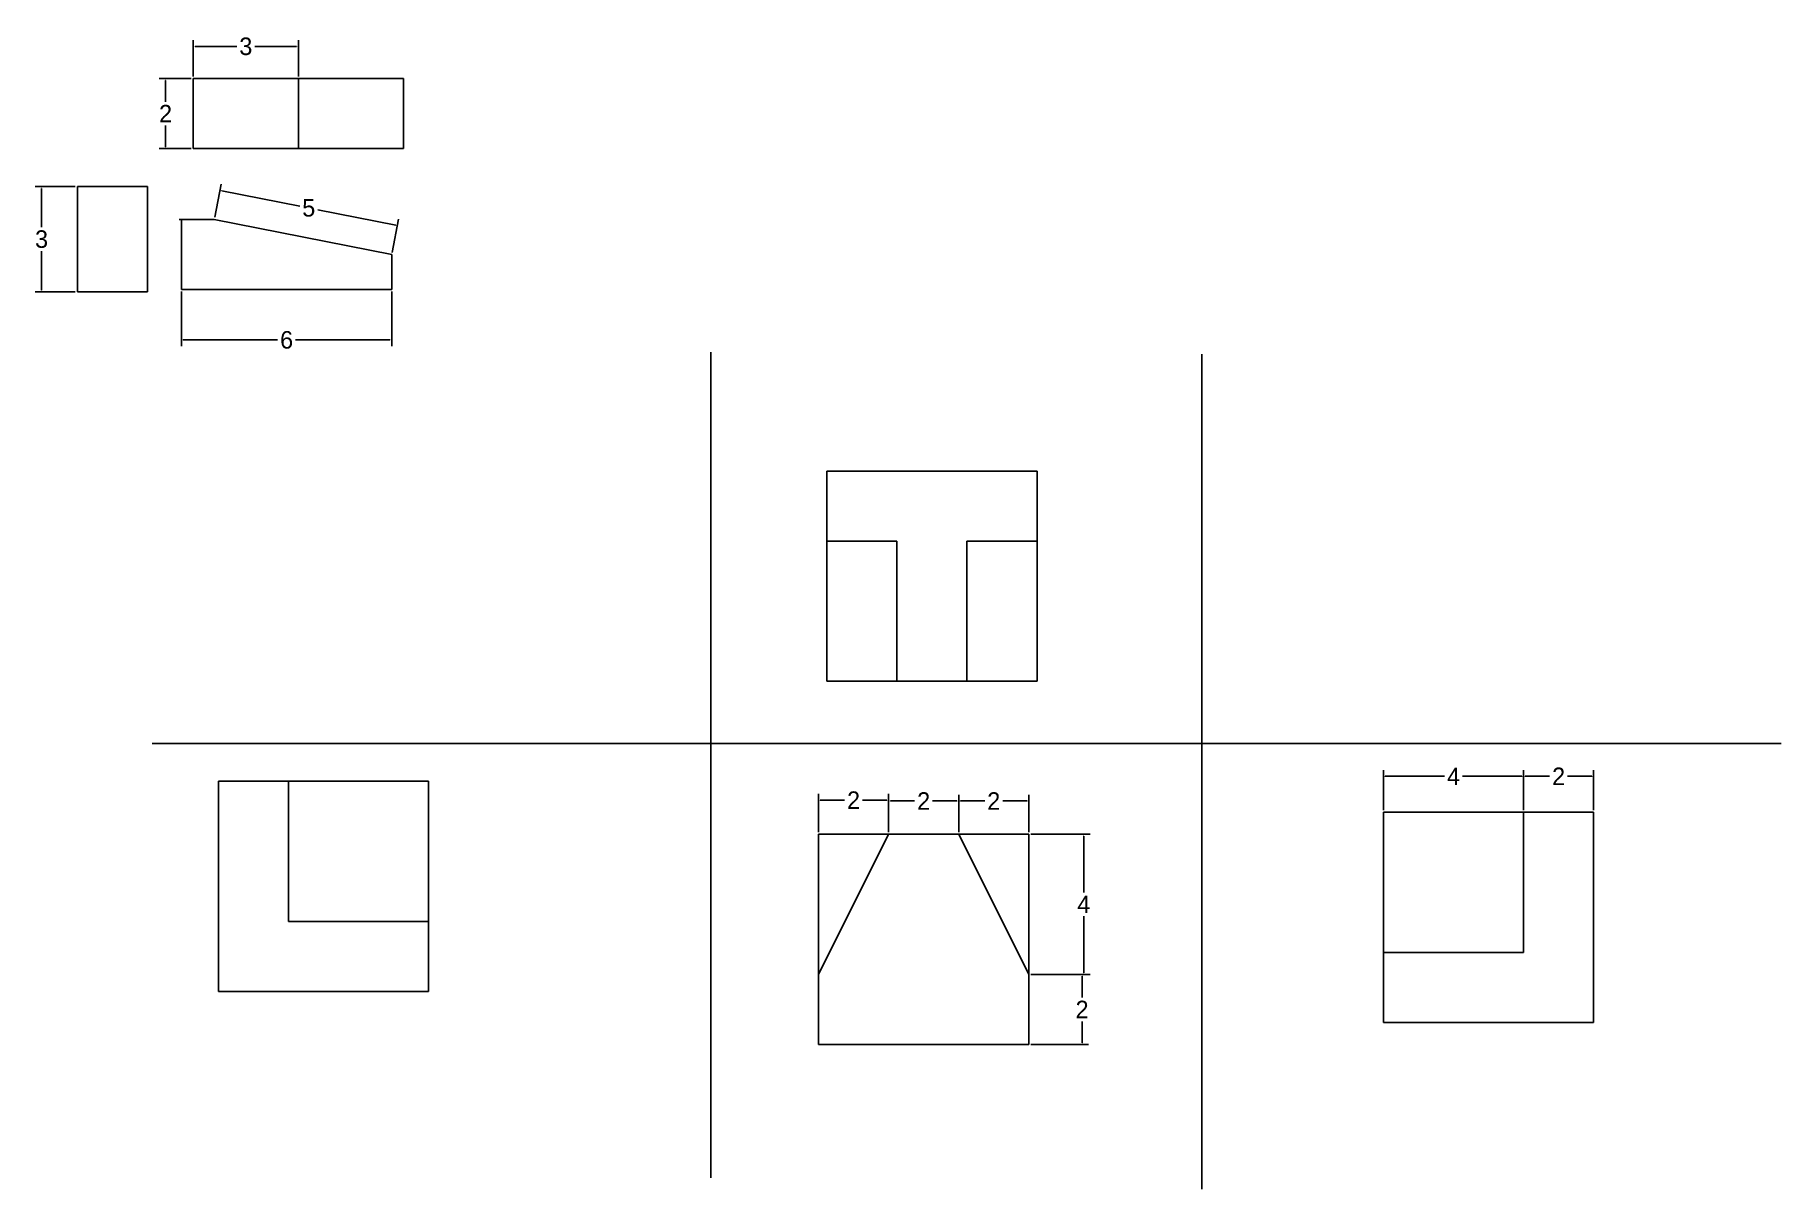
# Model space of a CAD drawing. Header units: feet. Extents: x 42.2 to 92, y 23.5 to 56.5.
import ezdxf

# ---------------------------------------------------------------- set-up
doc = ezdxf.new("R2010")
doc.units = ezdxf.units.FT
doc.header["$MEASUREMENT"] = 0
doc.dimstyles.get("Standard").update_dxf_attribs({"dimtxt": 0.5, "dimasz": 0.05, "dimexe": 0.18, "dimexo": 0.06, "dimgap": 0.09, "dimtad": 0, "dimtih": 1, "dimtoh": 1, "dimdec": 0, "dimzin": 0, "dimdsep": 46, "dimtxsty": 'Standard', "dimcen": 0.09, "dimadec": 0, "dimazin": 0, "dimtfac": 1, "dimtdec": 0, "dimtofl": 0, "dimtmove": 0, "dimatfit": 3, "dimfxl": 1, "dimtolj": 1, "dimtzin": 0, "dimarcsym": 0})

# ---------------------------------------------------------------- blocks, each defined once
blk = doc.blocks.new('*D5')
at = {"color": 0, "lineweight": -2}
for p, q in [((46.64, 55.205), (45.729, 55.205)), ((45.909, 55.155), (45.909, 54.545)), ((45.909, 53.255), (45.909, 53.865)), ((46.64, 53.205), (45.729, 53.205))]:
    blk.add_line(p, q, dxfattribs=at)
at = {"color": 0}
for points in [[(45.901, 55.155), (45.918, 55.155), (45.909, 55.205)], [(45.901, 53.255), (45.918, 53.255), (45.909, 53.205)]]:
    blk.add_solid(points, dxfattribs=at)
at = {"layer": 'Defpoints', "color": 0}
for p in [(46.7, 55.205), (45.909, 53.205), (46.7, 53.205)]:
    blk.add_point(p, dxfattribs=at)
at = {"color": 0, "insert": (45.909, 54.205), "char_height": 0.5, "attachment_point": 5}
blk.add_mtext('\\A1;2', dxfattribs=at)
blk = doc.blocks.new('*D6')
at = {"color": 0, "lineweight": -2}
for p, q in [((46.7, 55.265), (46.7, 56.303)), ((46.75, 56.123), (47.943, 56.123)), ((49.65, 56.123), (48.457, 56.123)), ((49.7, 55.265), (49.7, 56.303))]:
    blk.add_line(p, q, dxfattribs=at)
at = {"color": 0}
for points in [[(46.75, 56.131), (46.75, 56.115), (46.7, 56.123)], [(49.65, 56.131), (49.65, 56.115), (49.7, 56.123)]]:
    blk.add_solid(points, dxfattribs=at)
at = {"layer": 'Defpoints', "color": 0}
for p in [(46.7, 56.123), (46.7, 55.205), (49.7, 55.205)]:
    blk.add_point(p, dxfattribs=at)
at = {"color": 0, "insert": (48.2, 56.123), "char_height": 0.5, "attachment_point": 5}
blk.add_mtext('\\A1;3', dxfattribs=at)
blk = doc.blocks.new('*D9')
at = {"color": 0, "lineweight": -2}
for p, q in [((43.333, 52.121), (42.19, 52.121)), ((42.37, 52.071), (42.37, 50.961)), ((42.37, 49.171), (42.37, 50.281)), ((43.333, 49.121), (42.19, 49.121))]:
    blk.add_line(p, q, dxfattribs=at)
at = {"color": 0}
for points in [[(42.361, 52.071), (42.378, 52.071), (42.37, 52.121)], [(42.361, 49.171), (42.378, 49.171), (42.37, 49.121)]]:
    blk.add_solid(points, dxfattribs=at)
at = {"layer": 'Defpoints', "color": 0}
for p in [(43.393, 52.121), (42.37, 49.121), (43.393, 49.121)]:
    blk.add_point(p, dxfattribs=at)
at = {"color": 0, "insert": (42.37, 50.621), "char_height": 0.5, "attachment_point": 5}
blk.add_mtext('\\A1;3', dxfattribs=at)
blk = doc.blocks.new('*D10')
at = {"color": 0, "lineweight": -2}
for p, q in [((47.312, 51.246), (47.498, 52.19)), ((47.512, 52.004), (49.738, 51.564)), ((52.477, 51.023), (50.251, 51.463)), ((52.374, 50.246), (52.561, 51.19))]:
    blk.add_line(p, q, dxfattribs=at)
at = {"color": 0}
for points in [[(47.514, 52.012), (47.511, 51.995), (47.463, 52.013)], [(52.478, 51.031), (52.475, 51.015), (52.526, 51.013)]]:
    blk.add_solid(points, dxfattribs=at)
at = {"layer": 'Defpoints', "color": 0}
for p in [(47.3, 51.187), (52.526, 51.013), (52.363, 50.187)]:
    blk.add_point(p, dxfattribs=at)
at = {"color": 0, "insert": (49.995, 51.513), "char_height": 0.5, "attachment_point": 5}
blk.add_mtext('\\A1;5', dxfattribs=at)
blk = doc.blocks.new('*D11')
at = {"color": 0, "lineweight": -2}
for p, q in [((46.363, 49.127), (46.363, 47.565)), ((52.363, 49.127), (52.363, 47.565)), ((46.413, 47.745), (49.106, 47.745)), ((52.313, 47.745), (49.619, 47.745))]:
    blk.add_line(p, q, dxfattribs=at)
at = {"color": 0}
for points in [[(46.413, 47.754), (46.413, 47.737), (46.363, 47.745)], [(52.313, 47.754), (52.313, 47.737), (52.363, 47.745)]]:
    blk.add_solid(points, dxfattribs=at)
at = {"layer": 'Defpoints', "color": 0}
for p in [(46.363, 49.187), (52.363, 49.187), (52.363, 47.745)]:
    blk.add_point(p, dxfattribs=at)
at = {"color": 0, "insert": (49.363, 47.745), "char_height": 0.5, "attachment_point": 5}
blk.add_mtext('\\A1;6', dxfattribs=at)
blk = doc.blocks.new('*D12')
at = {"color": 0, "lineweight": -2}
for p, q in [((64.545, 33.697), (64.545, 34.791)), ((64.595, 34.611), (65.288, 34.611)), ((66.495, 34.611), (65.802, 34.611)), ((66.545, 33.697), (66.545, 34.791))]:
    blk.add_line(p, q, dxfattribs=at)
at = {"color": 0}
for points in [[(64.595, 34.619), (64.595, 34.602), (64.545, 34.611)], [(66.495, 34.619), (66.495, 34.602), (66.545, 34.611)]]:
    blk.add_solid(points, dxfattribs=at)
at = {"layer": 'Defpoints', "color": 0}
for p in [(66.545, 34.611), (64.545, 33.637), (66.545, 33.637)]:
    blk.add_point(p, dxfattribs=at)
at = {"color": 0, "insert": (65.545, 34.611), "char_height": 0.5, "attachment_point": 5}
blk.add_mtext('\\A1;2', dxfattribs=at)
blk = doc.blocks.new('*D13')
at = {"color": 0, "lineweight": -2}
for p, q in [((66.545, 33.697), (66.545, 34.767)), ((66.595, 34.587), (67.288, 34.587)), ((68.495, 34.587), (67.802, 34.587)), ((68.545, 33.697), (68.545, 34.767))]:
    blk.add_line(p, q, dxfattribs=at)
at = {"color": 0}
for points in [[(66.595, 34.595), (66.595, 34.579), (66.545, 34.587)], [(68.495, 34.595), (68.495, 34.579), (68.545, 34.587)]]:
    blk.add_solid(points, dxfattribs=at)
at = {"layer": 'Defpoints', "color": 0}
for p in [(68.545, 34.587), (66.545, 33.637), (68.545, 33.637)]:
    blk.add_point(p, dxfattribs=at)
at = {"color": 0, "insert": (67.545, 34.587), "char_height": 0.5, "attachment_point": 5}
blk.add_mtext('\\A1;2', dxfattribs=at)
blk = doc.blocks.new('*D14')
at = {"color": 0, "lineweight": -2}
for p, q in [((68.545, 33.697), (68.545, 34.767)), ((68.595, 34.587), (69.288, 34.587)), ((70.495, 34.587), (69.802, 34.587)), ((70.545, 33.697), (70.545, 34.767))]:
    blk.add_line(p, q, dxfattribs=at)
at = {"color": 0}
for points in [[(68.595, 34.595), (68.595, 34.579), (68.545, 34.587)], [(70.495, 34.595), (70.495, 34.579), (70.545, 34.587)]]:
    blk.add_solid(points, dxfattribs=at)
at = {"layer": 'Defpoints', "color": 0}
for p in [(70.545, 34.587), (68.545, 33.637), (70.545, 33.637)]:
    blk.add_point(p, dxfattribs=at)
at = {"color": 0, "insert": (69.545, 34.587), "char_height": 0.5, "attachment_point": 5}
blk.add_mtext('\\A1;2', dxfattribs=at)
blk = doc.blocks.new('*D15')
at = {"color": 0, "lineweight": -2}
for p, q in [((70.605, 33.637), (72.294, 33.637)), ((72.114, 33.587), (72.114, 31.977)), ((72.114, 29.687), (72.114, 31.297)), ((70.605, 29.637), (72.294, 29.637))]:
    blk.add_line(p, q, dxfattribs=at)
at = {"color": 0}
for points in [[(72.106, 33.587), (72.123, 33.587), (72.114, 33.637)], [(72.106, 29.687), (72.123, 29.687), (72.114, 29.637)]]:
    blk.add_solid(points, dxfattribs=at)
at = {"layer": 'Defpoints', "color": 0}
for p in [(70.545, 33.637), (70.545, 29.637), (72.114, 29.637)]:
    blk.add_point(p, dxfattribs=at)
at = {"color": 0, "insert": (72.114, 31.637), "char_height": 0.5, "attachment_point": 5}
blk.add_mtext('\\A1;4', dxfattribs=at)
blk = doc.blocks.new('*D16')
at = {"color": 0, "lineweight": -2}
for p, q in [((70.665, 29.637), (72.247, 29.637)), ((72.067, 29.587), (72.067, 28.977)), ((72.067, 27.687), (72.067, 28.297)), ((70.605, 27.637), (72.247, 27.637))]:
    blk.add_line(p, q, dxfattribs=at)
at = {"color": 0}
for points in [[(72.059, 29.587), (72.076, 29.587), (72.067, 29.637)], [(72.059, 27.687), (72.076, 27.687), (72.067, 27.637)]]:
    blk.add_solid(points, dxfattribs=at)
at = {"layer": 'Defpoints', "color": 0}
for p in [(70.605, 29.637), (70.545, 27.637), (72.067, 27.637)]:
    blk.add_point(p, dxfattribs=at)
at = {"color": 0, "insert": (72.067, 28.637), "char_height": 0.5, "attachment_point": 5}
blk.add_mtext('\\A1;2', dxfattribs=at)
blk = doc.blocks.new('*D17')
at = {"color": 0, "lineweight": -2}
for p, q in [((80.667, 34.326), (80.667, 35.471)), ((84.667, 34.326), (84.667, 35.471)), ((80.717, 35.291), (82.411, 35.291)), ((84.617, 35.291), (82.924, 35.291))]:
    blk.add_line(p, q, dxfattribs=at)
at = {"color": 0}
for points in [[(80.717, 35.3), (80.717, 35.283), (80.667, 35.291)], [(84.617, 35.3), (84.617, 35.283), (84.667, 35.291)]]:
    blk.add_solid(points, dxfattribs=at)
at = {"layer": 'Defpoints', "color": 0}
for p in [(84.667, 35.291), (80.667, 34.266), (84.667, 34.266)]:
    blk.add_point(p, dxfattribs=at)
at = {"color": 0, "insert": (82.667, 35.291), "char_height": 0.5, "attachment_point": 5}
blk.add_mtext('\\A1;4', dxfattribs=at)
blk = doc.blocks.new('*D18')
at = {"color": 0, "lineweight": -2}
for p, q in [((84.667, 34.326), (84.667, 35.471)), ((86.667, 34.326), (86.667, 35.471)), ((84.717, 35.291), (85.411, 35.291)), ((86.617, 35.291), (85.924, 35.291))]:
    blk.add_line(p, q, dxfattribs=at)
at = {"color": 0}
for points in [[(84.717, 35.3), (84.717, 35.283), (84.667, 35.291)], [(86.617, 35.3), (86.617, 35.283), (86.667, 35.291)]]:
    blk.add_solid(points, dxfattribs=at)
at = {"layer": 'Defpoints', "color": 0}
for p in [(86.667, 35.291), (84.667, 34.266), (86.667, 34.266)]:
    blk.add_point(p, dxfattribs=at)
at = {"color": 0, "insert": (85.667, 35.291), "char_height": 0.5, "attachment_point": 5}
blk.add_mtext('\\A1;2', dxfattribs=at)

msp = doc.modelspace()

# ---------------------------------------------------------------- linework, layer by layer
for p, q in [((46.7, 55.205), (49.7, 55.205)), ((46.7, 55.205), (46.7, 53.205)), ((49.7, 55.205), (52.7, 55.205)), ((49.7, 55.205), (49.7, 53.205)), ((52.7, 55.205), (52.7, 53.205)), ((46.7, 53.205), (49.7, 53.205)), ((49.7, 53.205), (52.7, 53.205)), ((43.393, 52.121), (45.393, 52.121)), ((43.393, 52.121), (43.393, 49.121)), ((43.393, 52.121), (45.393, 52.121)), ((45.393, 52.121), (45.393, 49.121)), ((46.3, 51.187), (47.3, 51.187)), ((46.363, 49.187), (46.363, 51.187)), ((47.3, 51.187), (52.363, 50.187)), ((47.3, 51.187), (52.363, 50.187)), ((52.363, 49.187), (52.363, 50.187)), ((43.393, 49.121), (45.393, 49.121)), ((46.363, 49.187), (52.363, 49.187)), ((61.473, 47.401), (61.473, 23.834)), ((75.485, 47.337), (75.485, 23.511)), ((64.78, 44.005), (70.78, 44.005)), ((64.78, 44.005), (64.78, 42.005)), ((70.78, 42.005), (70.78, 44.005)), ((64.78, 42.005), (64.78, 38.005)), ((64.78, 42.005), (66.78, 42.005)), ((66.78, 42.005), (66.78, 38.005)), ((70.78, 42.005), (68.78, 42.005)), ((68.78, 42.005), (68.78, 38.005)), ((70.78, 38.005), (70.78, 42.005)), ((64.78, 38.005), (66.78, 38.005)), ((66.78, 38.005), (68.78, 38.005)), ((68.78, 38.005), (70.78, 38.005)), ((45.523, 36.231), (92.016, 36.231)), ((47.415, 35.151), (49.415, 35.151)), ((47.415, 35.151), (47.415, 29.151)), ((49.415, 35.151), (53.415, 35.151)), ((49.415, 35.151), (49.415, 31.151)), ((53.415, 35.151), (53.415, 31.151)), ((80.667, 34.266), (84.667, 34.266)), ((80.667, 34.266), (80.667, 30.266)), ((84.667, 34.266), (86.667, 34.266)), ((84.667, 34.266), (84.667, 30.266)), ((86.667, 34.266), (86.667, 28.266)), ((64.545, 33.637), (66.545, 33.637)), ((64.545, 33.637), (64.545, 29.637)), ((66.545, 33.637), (64.545, 29.637)), ((66.545, 33.637), (68.545, 33.637)), ((68.545, 33.637), (70.545, 33.637)), ((68.545, 33.637), (70.545, 29.637)), ((70.545, 33.637), (70.545, 29.637)), ((49.415, 31.151), (53.415, 31.151)), ((53.415, 31.151), (53.415, 29.151)), ((80.667, 30.266), (80.667, 28.266)), ((84.667, 30.266), (80.667, 30.266)), ((64.545, 29.637), (64.545, 27.637)), ((70.545, 29.637), (70.545, 27.637)), ((47.415, 29.151), (53.415, 29.151)), ((80.667, 28.266), (86.667, 28.266)), ((64.545, 27.637), (70.545, 27.637))]:
    msp.add_line(p, q)

# ---------------------------------------------------------------- dimensions: what is measured, and where the dimension line sits
for base, p1, p2, picture, middle in [((46.7, 56.123), (49.7, 55.205), (46.7, 55.205), '*D6', (48.2, 56.123)), ((52.363, 47.745), (46.363, 49.187), (52.363, 49.187), '*D11', (49.363, 47.745)), ((84.667, 35.291), (80.667, 34.266), (84.667, 34.266), '*D17', (82.667, 35.291)), ((86.667, 35.291), (84.667, 34.266), (86.667, 34.266), '*D18', (85.667, 35.291)), ((66.545, 34.611), (64.545, 33.637), (66.545, 33.637), '*D12', (65.545, 34.611)), ((68.545, 34.587), (66.545, 33.637), (68.545, 33.637), '*D13', (67.545, 34.587)), ((70.545, 34.587), (68.545, 33.637), (70.545, 33.637), '*D14', (69.545, 34.587))]:
    dim = msp.add_linear_dim(base=base, p1=p1, p2=p2, dimstyle='Standard')
    dim.commit()
    dim.dimension.update_dxf_attribs({"geometry": picture, "text_midpoint": middle})
for base, p1, p2, picture, middle in [((45.909, 53.205), (46.7, 55.205), (46.7, 53.205), '*D5', (45.909, 54.205)), ((42.37, 49.121), (43.393, 52.121), (43.393, 49.121), '*D9', (42.37, 50.621)), ((72.114, 29.637), (70.545, 33.637), (70.545, 29.637), '*D15', (72.114, 31.637)), ((72.067, 27.637), (70.605, 29.637), (70.545, 27.637), '*D16', (72.067, 28.637))]:
    dim = msp.add_linear_dim(base=base, p1=p1, p2=p2, angle=90, dimstyle='Standard')
    dim.commit()
    dim.dimension.update_dxf_attribs({"geometry": picture, "text_midpoint": middle})
dim = msp.add_aligned_dim(p1=(47.3, 51.187), p2=(52.363, 50.187), distance=0.842, dimstyle='Standard')
dim.commit()
dim.dimension.update_dxf_attribs({"geometry": '*D10', "text_midpoint": (49.995, 51.513)})

doc.saveas('drawing.dxf')
